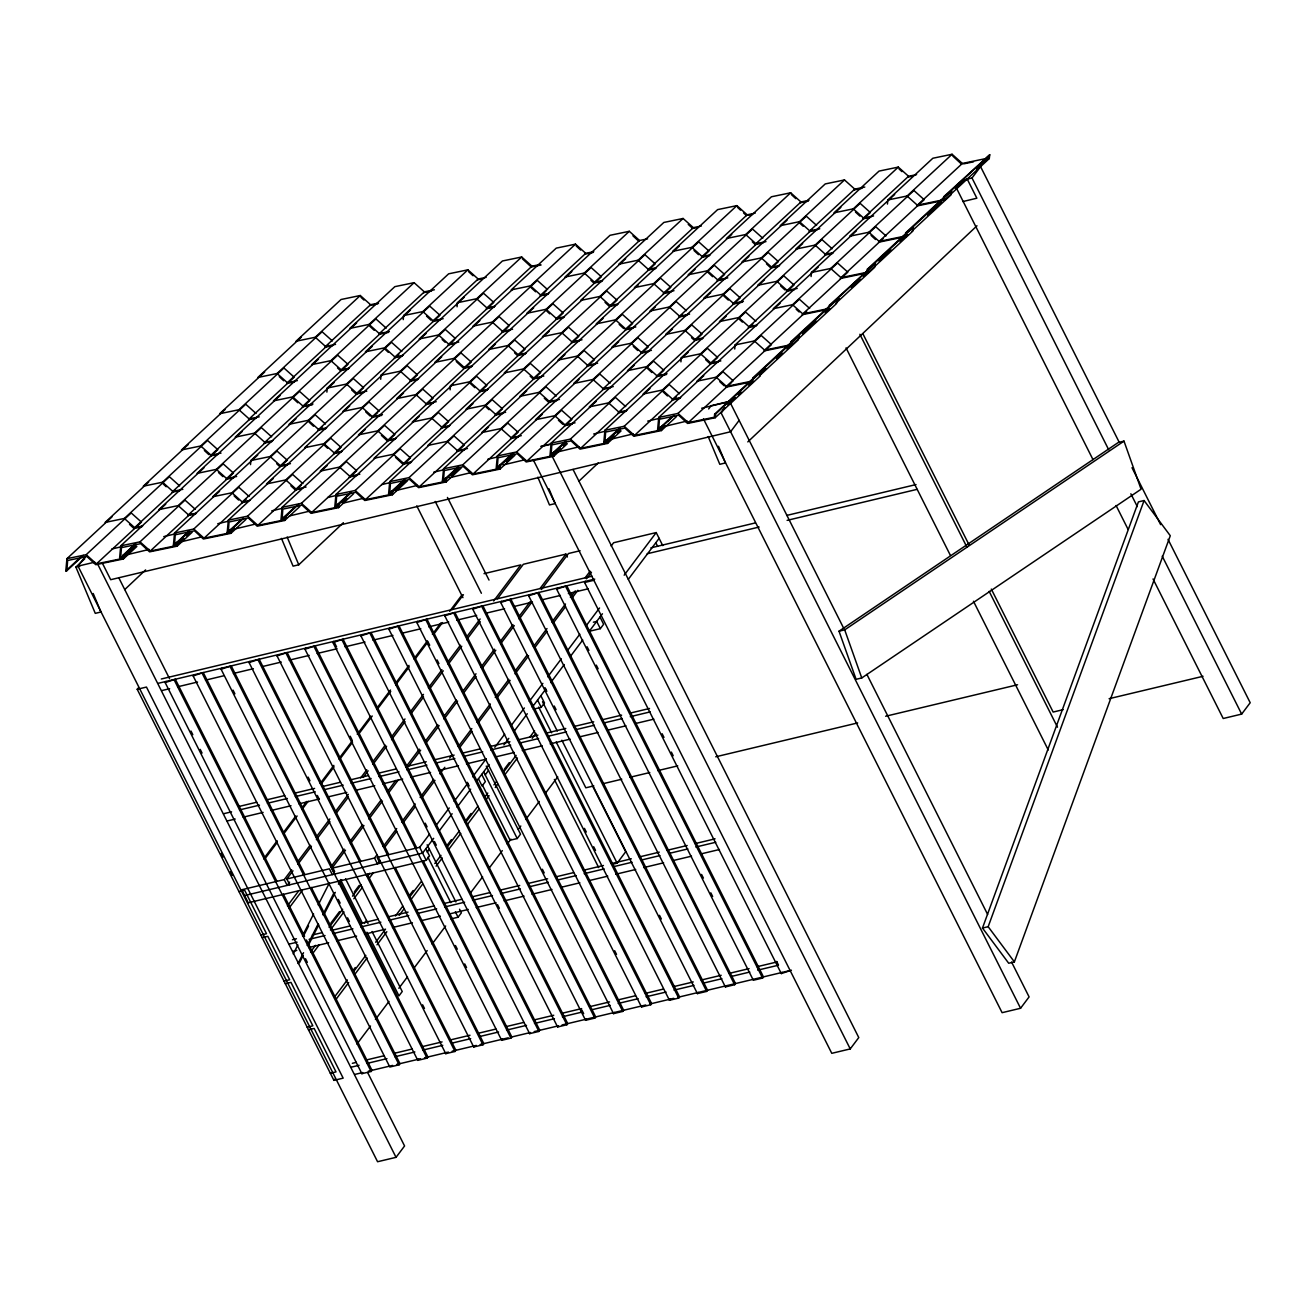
<?xml version="1.0" encoding="UTF-8"?>
<svg xmlns="http://www.w3.org/2000/svg" width="1316" height="1316" viewBox="0 0 1316 1316"><rect width="100%" height="100%" fill="white"/><g stroke="black" fill="none" stroke-linecap="round" stroke-linejoin="round"><path stroke-width="1.5" d="M111.959 516.941L66.935 558.675L65.8 570.914L66.886 570.683L67.626 560.484L86.889 556.487L95.772 564.712L123.359 558.987L136.864 546.469M165.75 504.094L120.727 545.844L119.608 558.066L120.677 557.852L121.434 547.637L140.68 543.656L149.563 551.865L177.167 546.156L192.169 532.24M219.558 491.263L174.534 532.996L173.399 545.235L174.485 545.005L175.225 534.79L194.488 530.809L203.371 539.017L230.958 533.309L245.96 519.392M273.35 478.415L228.342 520.149L227.207 532.388L228.277 532.158L229.033 521.959L248.28 517.961L257.163 526.186L284.766 520.462L299.768 506.561M327.158 465.568L282.134 507.318L280.999 519.54L282.085 519.327L282.825 509.111L302.088 505.13L310.971 513.339L338.557 507.631L353.576 493.714M376.458 456.915L335.942 494.471L334.807 506.709L335.876 506.479L336.633 496.264L355.879 492.283L364.779 500.508L392.365 494.783L407.368 480.866M430.25 444.068L389.733 481.64L388.598 493.862L389.684 493.648L390.424 483.433L409.687 479.435L418.57 487.66L446.157 481.952L461.176 468.035M488.549 427.058L443.541 468.792L442.406 481.031L443.476 480.801L444.232 470.585L463.479 466.604L472.378 474.813L499.965 469.105L514.967 455.188M542.356 414.211L497.333 455.945L496.198 468.183L497.284 467.953L498.024 457.754L517.287 453.757L526.17 461.982L553.756 456.257L567.262 443.739M596.164 401.364L551.141 443.114L550.006 455.336L551.075 455.122L551.832 444.907L571.078 440.926L579.978 449.134L607.564 443.426L621.07 430.908M649.956 388.533L604.932 430.266L603.797 442.505L604.883 442.275L605.64 432.059L624.886 428.078L633.769 436.287L661.372 430.579L676.375 416.662M703.764 375.685L658.74 417.419L657.605 429.658L658.691 429.444L659.431 419.228L678.694 415.231L687.577 423.456L715.164 417.748L760.187 375.998L760.664 372.214L759.645 372.428M250.517 464.597L250.895 460.518L295.919 418.784M326.878 392.119L327.256 388.039L372.28 346.305M380.686 379.271L381.064 375.192L426.071 333.458M403.239 319.64L403.617 315.56L448.641 273.827L467.887 269.829L478.152 279.008L486.18 277.347M457.047 306.793L457.425 302.713L502.432 260.979L521.695 256.998L531.96 266.177L539.971 264.516M450.105 389.832L450.483 385.752L495.49 344.019M680.915 361.867L681.293 357.788L726.317 316.054M734.723 349.02L735.101 344.94L780.125 303.206M811.084 276.541L811.462 272.461L856.486 230.728M887.445 204.062L887.823 199.983L932.847 158.249L952.093 154.268L962.358 163.447L984.417 158.874M66.935 558.675L86.182 554.694L96.446 563.873L122.52 558.477L122.832 555.418L134.841 544.298M120.727 545.844L139.989 541.847L150.254 551.042L176.328 545.63L176.624 542.587L188.632 531.45M174.534 532.996L193.781 529.016L204.046 538.195L230.119 532.799L230.432 529.739L240.927 520.001M228.342 520.149L247.589 516.168L257.854 525.347L283.927 519.952L284.223 516.892L294.735 507.154M350.04 492.924L338.031 504.061L337.735 507.104L311.645 512.516L301.397 503.321L282.134 507.318M403.831 480.077L391.823 491.213L391.526 494.273L365.453 499.669L355.188 490.49L335.942 494.471M457.639 467.246L445.63 478.382L445.334 481.426L419.261 486.821L408.996 477.642L389.733 481.64M511.43 454.398L499.438 465.535L499.126 468.595L473.053 473.99L462.788 464.811L443.541 468.792M497.333 455.945L516.596 451.964L526.861 461.143L552.934 455.747L553.23 452.688L565.238 441.567M551.141 443.114L570.387 439.116L580.652 448.312L606.725 442.9L607.038 439.857L619.03 428.72M604.932 430.266L624.195 426.285L634.46 435.464L660.533 430.069L660.829 427.009L671.341 417.271M759.348 375.932L798.368 339.758L798.845 335.975L714.637 414.162L714.325 417.221L688.252 422.617L677.987 413.438L658.74 417.419M835.709 303.453L874.729 267.28L875.206 263.496L790.998 341.683L790.686 344.743L764.612 350.138L754.348 340.959L735.101 344.94M912.07 230.974L951.09 194.801L951.567 191.017L867.359 269.204L867.047 272.264L840.973 277.66L830.709 268.48L811.462 272.461M944.246 200.295L989.27 158.562L989.747 154.778L943.72 196.726L943.408 199.785L917.334 205.181L907.069 196.002L887.823 199.983M123.359 558.987L123.836 555.22L135.844 544.084M177.167 546.156L177.627 542.373L189.636 531.236M230.958 533.309L231.435 529.525L243.444 518.405M284.766 520.462L285.243 516.695L298.748 504.16M338.557 507.631L339.034 503.847L351.043 492.71M392.365 494.783L392.842 491L404.834 479.879M446.157 481.952L446.634 478.169L458.642 467.032M499.965 469.105L500.442 465.321L513.947 452.803M553.756 456.257L554.233 452.49L566.242 441.353M607.564 443.426L608.041 439.643L620.05 428.506M661.372 430.579L661.833 426.795L673.841 415.675M715.164 417.748L715.641 413.964L760.664 372.214M763.938 350.977L791.525 345.253L792.002 341.486L790.998 341.683M836.005 299.949L837.025 299.735L836.548 303.519L791.525 345.253M913.386 227.257L868.363 269.007L867.886 272.774L912.909 231.04L913.386 227.257L912.366 227.471M982.476 928.06L1138.406 501.89L1144.081 500.541L1170.286 535.727L1014.373 961.881L1008.698 963.246L982.476 928.06L988.168 926.694L1144.081 500.541M293.254 953.968L297.877 944.888M302.499 935.808L313.603 913.995M318.225 904.898L329.313 883.102M303.947 935.067L308.569 925.971M298.025 963.526L303.535 952.702M307.204 945.48L318.225 923.816M322.815 914.785L333.836 893.12M338.426 884.089L340.268 880.486M299.472 962.769L303.141 955.548M308.651 944.707L318.752 924.852M324.262 914.028L335.284 892.363M339.873 883.332L341.716 879.73M367.707 1072.672L404.571 1145.973L396.034 1157.34L377.577 1161.732L78.022 566.143L85.343 556.405M137.209 689.271L146.471 687.067L343.163 1078.149L333.919 1080.37L137.209 689.271L138.081 688.12M306.431 939.969L372 1070.336L371.128 1071.487L361.884 1073.692L165.174 682.609L166.046 681.441M165.174 682.609L175.308 679.237L276.886 881.21M311.3 887.395L399.965 1063.657L399.093 1064.808L389.832 1067.013L193.139 675.93L194.011 674.779M193.139 675.93L203.256 672.558L304.835 874.531M339.265 880.717L427.914 1056.978L427.058 1058.13L417.797 1060.351L221.104 669.252L221.976 668.1M221.104 669.252L231.221 665.896L334.659 871.537M367.23 874.038L455.879 1050.3L455.023 1051.468L445.762 1053.672L249.069 662.573L249.925 661.422M249.069 662.573L259.186 659.217L360.765 861.19M395.195 867.359L483.844 1043.637L482.972 1044.789L473.727 1046.993L277.018 655.911L277.89 654.759M277.018 655.911L287.151 652.539L388.73 854.512M423.16 860.697L511.809 1036.959L510.937 1038.11L501.692 1040.314L304.983 649.232L305.855 648.081M304.983 649.232L315.116 645.876L416.695 847.833M332.948 642.553L343.065 639.198L539.774 1030.28L538.902 1031.431L529.641 1033.652L332.948 642.553L333.82 641.402L336.583 646.913M360.913 635.891L371.03 632.519L567.739 1023.618L566.867 1024.769L557.606 1026.973L360.913 635.891L361.785 634.723M388.878 629.212L398.995 625.84L595.687 1016.939L594.832 1018.091L585.571 1020.295L388.878 629.212L389.733 628.061M416.843 622.534L426.96 619.178L623.652 1010.26L622.781 1011.412L613.536 1013.633L416.843 622.534L417.698 621.382M444.792 615.855L454.925 612.499L651.617 1003.582L650.746 1004.75L641.501 1006.954L444.792 615.855L445.663 614.704M263.611 858.822L277.166 840.792M283.335 832.6L295.656 816.2M301.808 808.008L306.743 801.46M320.281 783.431L333.836 765.402M338.771 758.839L352.31 740.809M357.245 734.246L370.799 716.217M376.952 708.024L390.507 689.995M395.442 683.432L408.98 665.403M413.915 658.855L427.47 640.826M432.388 634.263L441.025 622.797M449.644 611.315L461.965 594.931M265.075 858.624L277.396 842.224M283.565 834.031L297.12 816.002M302.038 809.439L308.207 801.247M321.746 783.217L334.067 766.833M340.235 758.641L352.556 742.24M358.709 734.048L372.264 716.019M377.182 709.456L390.737 691.426M395.672 684.879L409.227 666.85M415.379 658.642L427.7 642.257M433.852 634.065L442.489 622.583M452.342 609.472L463.429 594.717M472.757 609.193L482.873 605.821L679.582 996.919L678.711 998.071L669.449 1000.275L472.757 609.193L473.628 608.041M425.858 848.705L429.51 855.943L426.22 860.319L248.231 902.792L241.683 889.764L284.256 879.598L291.642 869.761M297.811 861.569L310.132 845.185M316.284 836.976L329.839 818.947M334.774 812.4L348.312 794.37M360.633 777.97L366.802 769.778M372.954 761.586L385.275 745.185M391.444 736.993L404.983 718.964M409.918 712.417L423.472 694.387M428.391 687.824L441.946 669.795M448.098 661.603L460.419 645.202M466.588 637.01L480.143 618.981M493.681 600.951L520.791 564.893L484.008 573.661M289.734 884.78L286.806 878.989L292.974 870.797M297.893 864.234L311.448 846.204M316.383 839.657L329.938 821.628M336.09 813.42L348.411 797.035M363.2 777.361L368.118 770.814M373.053 764.251L386.608 746.221M391.526 739.658L405.081 721.629M411.234 713.437L423.555 697.052M429.723 688.86L443.262 670.815M448.197 664.267L461.751 646.238M466.67 639.675L480.225 621.645M497.481 598.698L523.34 564.284L565.929 554.118L567.377 557.013M289.635 882.115L287.168 885.388L284.256 879.598M500.722 602.514L510.838 599.158L707.547 990.241L706.676 991.392L697.414 993.596L500.722 602.514L501.593 601.363M287.447 905.836L298.535 891.097M288.763 908.451L302.318 890.422M528.687 595.835L538.803 592.48L735.496 983.562L734.641 984.713L725.379 986.934L528.687 595.835L529.542 594.684M330.629 867.195L344.183 849.149M350.336 840.957L362.657 824.573M368.809 816.381L381.13 799.98M387.299 791.788L395.919 780.306M405.772 767.195L419.327 749.166M425.479 740.974L437.8 724.59M443.969 716.381L456.29 699.997M462.442 691.805L475.997 673.776M480.916 667.212L494.471 649.183M500.639 640.991L512.96 624.606M519.113 616.398L530.2 601.659M540.053 588.532L565.929 554.118M334.856 874.005L331.945 868.215L345.499 850.185M350.434 843.622L363.973 825.593M368.908 819.045L382.462 801.016M388.615 792.824L398.468 779.697M408.322 766.586L420.643 750.202M425.578 743.639L439.133 725.61M444.051 719.062L457.606 701.033M463.775 692.825L476.079 676.44M482.248 668.248L495.803 650.219M500.722 643.656L514.276 625.626M519.211 619.079L531.516 602.679M541.386 589.568L568.479 553.51L580.093 550.73M556.652 589.173L566.768 585.801L763.461 976.9L762.589 978.051L753.344 980.255L556.652 589.173L557.507 588.005M708.65 408.963L711.101 405.723L729.541 401.314L843.836 628.555M331.945 868.215L374.534 858.048L377.001 854.775M383.153 846.583L396.708 828.554M401.627 821.99L415.182 803.961M420.117 797.414L433.671 779.368M449.677 758.065L452.145 754.792M458.297 746.6L471.852 728.57M476.787 722.007L490.325 703.978M495.26 697.414L508.815 679.385M514.967 671.193L527.288 654.809M533.457 646.6L546.995 628.571M551.93 622.024L565.485 603.995M570.404 597.431L575.339 590.884M585.192 577.757L590.127 571.21M384.469 847.603L396.79 831.219M402.959 823.026L415.28 806.626M421.433 798.434L434.987 780.404M439.922 773.841L444.841 767.294M459.629 747.62L471.95 731.235M478.103 723.043L490.424 706.643M496.576 698.451L510.131 680.421M515.066 673.858L528.621 655.829M534.773 647.636L547.094 631.252M553.246 623.044L565.567 606.66M571.736 598.467L577.889 590.275M586.508 578.793L591.443 572.246M611.15 546.008L613.618 542.735L656.207 532.569L662.754 545.614M791.426 970.221L781.309 973.577L584.6 582.495L585.472 581.343M330.892 923.075L339.512 911.61M354.3 891.935L359.235 885.388M310.625 951.896L315.544 945.349M329.099 927.319L342.654 909.29M352.507 896.18L361.127 884.697M367.296 876.505L369.747 873.232M379.913 860.565L377.445 863.839L374.534 858.048M313.159 952.866L319.327 944.674M330.415 929.918L343.969 911.889M353.823 898.779L362.443 887.313M368.595 879.104L373.53 872.557M724.672 407.812L721.004 412.681L1020.558 1008.27L1002.101 1012.678L703.484 418.916M721.119 412.911L724.787 408.042M739.131 420.38L730.594 431.747L110.692 579.698L102.089 562.59M379.995 863.23L377.083 857.44L419.672 847.274L429.526 834.163M435.678 825.971L449.233 807.942M454.168 801.378L467.706 783.349M472.641 776.802L486.196 758.773M494.816 747.291L504.67 734.18M510.838 725.988L524.377 707.959M529.312 701.395L542.866 683.366M547.785 676.819L561.34 658.79M567.492 650.581L579.813 634.197M585.982 626.005L599.537 607.976M624.162 575.191L656.207 532.569M364.351 923.437L366.539 920.526M433.671 838.325L422.584 853.081L244.595 895.554M438.59 831.761L452.145 813.732M457.08 807.185L470.635 789.156M476.787 780.947L489.108 764.563M503.896 744.889L508.815 738.342M513.75 731.778L527.288 713.749M532.223 707.185L545.778 689.156M550.697 682.609L564.251 664.58M570.42 656.388L582.741 639.987M588.894 631.795L602.448 613.766M628.308 579.336L659.119 538.359M427.174 852.11L429.361 849.198M485.209 774.894L488.499 770.518M533.325 709.209L541.205 707.334L544.495 702.958L540.843 695.72M588.515 631.483L600.343 628.653L603.616 624.278L599.981 617.04M352.836 970.78L355.287 967.507M409.506 895.39L413.191 890.471M447.687 844.576L451.388 839.657M464.943 821.628L471.095 813.436M504.357 769.169L509.292 762.622M335.021 996.327L347.342 979.927M353.494 971.734L365.815 955.35M375.669 942.24L385.522 929.129M395.392 916.002L402.778 906.181M410.164 896.344L421.252 881.588M434.806 863.559L440.975 855.367M447.127 847.159L459.449 830.774M465.601 822.582L477.922 806.182M485.324 796.361L487.775 793.071M493.944 784.879L496.412 781.605M503.798 771.768L516.119 755.384M529.674 737.338L534.592 730.791M336.337 998.926L348.658 982.542M354.81 974.35L367.131 957.949M376.985 944.839L386.838 931.728M399.159 915.344L404.094 908.78M411.48 898.943L422.568 884.188M436.122 866.158L442.275 857.966M448.443 849.774L460.765 833.39M466.917 825.181L479.238 808.797M486.624 798.96L489.091 795.687M495.26 787.494L497.711 784.204M505.114 774.367L517.435 757.983M532.207 738.309L535.908 733.39M964.644 179.749L972.014 177.989L980.568 166.622L1119.077 442.012M356.949 1044.032L370.503 1026.003M375.438 1019.439L388.993 1001.41M398.847 988.3L407.466 976.817M413.619 968.625L427.174 950.596M432.109 944.049L445.647 926.003M470.289 893.235L482.61 876.834M488.779 868.642L502.317 850.613M507.252 844.05L510.953 839.131M518.34 829.31L520.807 826.02M525.726 819.473L539.28 801.444M545.449 793.235L557.77 776.851M333.919 1080.37L334.774 1079.219M450.993 918.913L458.083 917.219L461.373 912.843L459.547 909.208M482.429 785.175L510.131 840.233L517.221 838.539L520.511 834.163L486.278 766.109M361.884 1073.692L362.739 1072.54L354.711 1074.448M417.797 1060.351L418.669 1059.183M445.762 1053.672L446.634 1052.52M473.727 1046.993L474.599 1045.842M613.437 864.036L617.122 863.164L625.676 851.797L592.43 785.701M501.692 1040.314L502.548 1039.163M529.641 1033.652L530.513 1032.501M557.606 1026.973L558.477 1025.822M585.571 1020.295L586.442 1019.143M613.536 1013.633L614.408 1012.465M641.501 1006.954L642.356 1005.802M669.449 1000.275L670.321 999.124M697.414 993.596L698.286 992.445M725.379 986.934L726.251 985.783M781.309 973.577L782.165 972.425M533.144 459.58L831.778 1053.326L850.235 1048.918L858.772 1037.567L573.052 469.467M1020.558 1008.27L1029.096 996.903L1011.593 962.095M1153.03 578.958L1223.206 718.503L1241.662 714.095L1250.2 702.728L1168.016 539.33M93.206 593.5L100.954 612.006L95.278 613.355L75.9 567.097L84.833 558.691M124.757 589.552L145.599 569.91M281.459 538.392L293.073 566.143L298.765 564.794L343.41 522.699M578.958 481.146L598.319 462.903M747.801 441.896L976.982 225.793M301.348 337.126L257.837 377.478L277.084 373.497L322.107 331.747L332.372 340.943M264.68 371.984L219.657 413.718L238.903 409.737L283.927 367.986L294.192 377.182L249.168 418.916L238.903 409.737M224.987 409.605L181.476 449.957L200.723 445.976L245.747 404.226L256.011 413.421M188.32 444.463L143.296 486.196L162.542 482.215L207.566 440.465L217.831 449.661L172.807 491.394L162.542 482.215M148.626 482.084L105.115 522.436L124.362 518.455L169.386 476.705L179.65 485.9M360.288 295.508L341.041 299.505L296.018 341.239L315.264 337.258L360.288 295.508L370.553 304.703L378.58 303.042M65.8 570.914L80.802 556.997M66.886 570.683L83.385 555.385M86.182 554.694L131.205 512.944L141.47 522.139L96.446 563.873M315.264 337.258L325.529 346.437L370.553 304.703M277.084 373.497L287.349 382.676L327.865 345.105M200.723 445.976L210.988 455.155L251.504 417.583M124.362 518.455L134.627 527.634L175.143 490.062M356.652 322.897L311.629 364.647L330.892 360.65L375.915 318.916L386.18 328.095M318.472 359.136L273.448 400.887L292.711 396.889L337.735 355.156L348 364.335L302.976 406.068L292.711 396.889M280.292 395.376L235.268 437.126L254.531 433.129L299.555 391.395L309.819 400.574L264.796 442.308L254.531 433.129M242.111 431.615L197.087 473.365L216.35 469.368L261.374 427.634L271.639 436.813M203.931 467.854L158.907 509.605L178.17 505.607L223.194 463.874L233.458 473.053L188.435 514.786L178.17 505.607M414.096 282.677L394.833 286.658L349.809 328.408L369.072 324.41L414.096 282.677L424.361 291.856L434.379 289.783M120.677 557.852L134.183 545.317M139.989 541.847L185.013 500.113L195.278 509.292M122.52 558.477L136.025 545.959M369.072 324.41L379.337 333.59L424.361 291.856M330.892 360.65L341.157 369.829L381.673 332.274M216.35 469.368L226.615 478.547L267.132 440.992M150.254 551.042L190.771 513.47M410.46 310.066L365.437 351.8L384.683 347.819L429.707 306.069L439.972 315.248L394.948 356.998L384.683 347.819M334.099 382.545L289.076 424.278L308.322 420.298L353.346 378.547L363.611 387.726L318.587 429.477L308.322 420.298M257.739 455.023L212.715 496.757L231.961 492.776L276.985 451.026L287.25 460.205L242.226 501.955L231.961 492.776M403.617 315.56L422.864 311.579L467.887 269.829M327.256 388.039L346.503 384.058L391.526 342.308L401.791 351.487M173.399 545.235L176.41 542.439M174.485 545.005L189.488 531.088M250.895 460.518L270.142 456.537L315.166 414.787L325.43 423.966M193.781 529.016L238.805 487.265L249.069 496.445M176.328 545.63L183.829 538.672M186.839 535.892L189.833 533.112M422.864 311.579L433.129 320.759L478.152 279.008M346.503 384.058L356.768 393.237L398.797 354.284M270.142 456.537L280.407 465.716L322.436 426.762M204.046 538.195L246.076 499.241M464.252 297.219L419.245 338.952L438.491 334.971L483.515 293.238L493.78 302.417L448.756 344.15L438.491 334.971M383.4 373.876L342.884 411.431L362.13 407.45L407.154 365.716L417.419 374.896L372.395 416.629L362.13 407.45M349.711 405.937L304.703 447.67L323.95 443.689L368.974 401.956L379.238 411.135M307.039 446.354L266.523 483.91L285.769 479.929L330.793 438.195L341.058 447.374L296.034 489.108L285.769 479.929M457.425 302.713L476.672 298.732L521.695 256.998M381.064 375.192L400.311 371.211L445.334 329.477L455.599 338.656M227.207 532.388L230.201 529.608M228.277 532.158L234.281 526.597M237.291 523.817L241.782 519.639M247.589 516.168L292.613 474.434L302.877 483.614M230.119 532.799L234.626 528.621M476.672 298.732L486.936 307.911L531.96 266.177M400.311 371.211L410.576 380.39L454.086 340.038M323.95 443.689L334.215 452.869L377.725 412.517M257.854 525.347L301.364 484.995M513.553 288.549L473.036 326.121L492.299 322.124L537.306 280.39L547.571 289.569M479.879 320.611L434.856 362.361L454.119 358.363L499.126 316.63L509.391 325.809M441.699 356.85L396.675 398.6L415.938 394.603L460.945 352.869L471.21 362.048L426.187 403.798L415.938 394.603M403.519 393.089L358.495 434.839L377.758 430.842L422.765 389.108L433.03 398.287L388.006 440.038L377.758 430.842M365.338 429.329L320.314 471.079L339.577 467.081L384.585 425.348L394.849 434.527L349.826 476.277L339.577 467.081M575.487 244.151L556.24 248.132L511.217 289.882L530.48 285.885L575.487 244.151L585.752 253.33L593.779 251.669M282.085 519.327L295.59 506.808M301.397 503.321L346.404 461.587L356.669 470.766L311.645 512.516M283.927 519.952L286.921 517.172M530.48 285.885L540.728 295.08L585.752 253.33M492.299 322.124L502.548 331.319L546.074 290.968M454.119 358.363L464.367 367.559L507.894 327.207M571.851 271.54L526.844 313.274L546.091 309.293L591.114 267.543L601.379 276.738L556.355 318.472L546.091 309.293M533.671 307.779L488.664 349.513L507.91 345.532L552.934 303.782L563.199 312.978L518.175 354.711L507.91 345.532M452.819 384.42L412.303 421.992L431.549 418.011L476.573 376.261L486.838 385.456L441.814 427.19L431.549 418.011M419.13 416.498L374.122 458.231L393.369 454.25L438.392 412.5L448.657 421.696L403.634 463.429L393.369 454.25M629.295 231.303L610.032 235.301L565.025 277.034L584.271 273.054L629.295 231.303L639.56 240.499L647.587 238.838M469.73 381.772L514.753 340.022L525.018 349.217L479.995 390.951L469.73 381.772L450.483 385.752M335.876 506.479L349.382 493.961M355.188 490.49L400.212 448.74L410.477 457.935L365.453 499.669M342.226 502.942L346.733 498.764M584.271 273.054L594.536 282.233L639.56 240.499M625.659 258.693L580.636 300.426L599.899 296.445L644.906 254.712L655.171 263.891L610.163 305.625L599.899 296.445M582.972 299.11L542.455 336.682L561.718 332.685L606.725 290.951L616.99 300.13L571.983 341.864L561.718 332.685M549.298 331.171L504.275 372.921L523.538 368.924L568.545 327.19L578.81 336.37L533.803 378.103L523.538 368.924M506.611 371.589L466.094 409.161L485.357 405.163L530.364 363.43L540.629 372.609L495.622 414.343L485.357 405.163M472.938 403.65L427.914 445.4L447.177 441.403L492.184 399.669L502.449 408.848L457.442 450.582L447.177 441.403M683.086 218.472L663.84 222.453L618.816 264.187L638.079 260.206L683.086 218.472L693.351 227.652L701.379 225.99M388.598 493.862L391.609 491.082M389.684 493.648L401.693 482.511M408.996 477.642L454.004 435.909L464.268 445.088L419.261 486.821M396.034 490.095L405.032 481.755M638.079 260.206L648.344 269.385L693.351 227.652M679.451 245.845L634.444 287.595L653.69 283.614L698.714 241.864L708.979 251.043L663.955 292.794L653.69 283.614M638.276 284.881L596.263 323.835L615.51 319.854L660.533 278.104L670.798 287.283L625.774 329.033L615.51 319.854M603.09 318.34L558.083 360.074L577.329 356.093L622.353 314.343L632.618 323.522L587.594 365.272L577.329 356.093M564.909 354.58L519.902 396.313L539.149 392.332L584.172 350.582L594.437 359.762L549.414 401.512L539.149 392.332M526.729 390.819L481.722 432.553L500.968 428.572L545.992 386.822L556.257 396.001M736.894 205.625L717.631 209.606L672.624 251.356L691.871 247.359L736.894 205.625L747.159 214.804L755.187 213.143M442.406 481.031L445.4 478.234M443.476 480.801L455.484 469.664M462.788 464.811L507.811 423.061L518.076 432.24L473.053 473.99M451.339 475.866L458.84 468.907M691.871 247.359L702.135 256.554L747.159 214.804M500.968 428.572L511.233 437.751L551.749 400.179M731.762 234.396L688.235 274.748L707.498 270.767L752.505 229.017L762.77 238.212M695.078 269.254L650.055 310.987L669.318 307.006L714.325 265.256L724.59 274.452L679.582 316.185L669.318 307.006M655.401 306.875L611.874 347.227L631.137 343.246L676.144 301.512L686.409 310.691M618.717 341.732L573.694 383.466L592.957 379.485L637.964 337.751L648.229 346.93L603.221 388.664L592.957 379.485M579.04 379.353L535.513 419.705L554.776 415.724L599.783 373.991L610.048 383.17M790.686 192.778L771.439 196.775L726.416 238.509L745.678 234.528L790.686 192.778L800.95 201.973L808.978 200.312M497.284 467.953L509.292 456.833M516.596 451.964L561.603 410.23L571.868 419.409L526.861 461.143M506.627 461.636L512.631 456.06M745.678 234.528L755.943 243.707L800.95 201.973M707.498 270.767L717.763 279.946L758.279 242.374M631.137 343.246L641.402 352.425L681.918 314.853M554.776 415.724L565.041 424.904L605.557 387.348M787.067 220.167L742.043 261.917L761.29 257.92L806.313 216.186L816.578 225.365M748.886 256.406L703.863 298.156L723.109 294.159L768.133 252.425L778.398 261.604L733.374 303.354L723.109 294.159M710.706 292.646L665.682 334.396L684.929 330.398L729.952 288.665L740.217 297.844L695.193 339.594L684.929 330.398M672.525 328.885L627.502 370.635L646.748 366.638L691.772 324.904L702.037 334.083L657.013 375.833L646.748 366.638M634.345 365.124L589.321 406.874L608.568 402.877L653.591 361.143L663.856 370.322L618.833 412.072L608.568 402.877M844.494 179.947L825.247 183.927L780.224 225.678L799.47 221.68L844.494 179.947L854.758 189.126L864.793 187.053M551.075 455.122L564.58 442.604M570.387 439.116L615.411 397.383L625.676 406.562M552.934 455.747L560.435 448.789M563.429 446.009L566.439 443.229M799.47 221.68L809.735 230.876L854.758 189.126M761.29 257.92L771.554 267.115L812.071 229.543M580.652 448.312L621.168 410.74M840.858 207.336L795.835 249.069L815.097 245.089L860.121 203.338L870.37 212.534L825.362 254.268L815.097 245.089M802.678 243.575L757.654 285.309L776.917 281.328L821.941 239.578L832.189 248.773M764.497 279.815L719.474 321.548L738.737 317.567L783.76 275.817L794.009 285.013L749.001 326.746L738.737 317.567M688.136 352.293L643.113 394.027L662.376 390.046L707.399 348.296L717.648 357.491L672.64 399.225L662.376 390.046M898.302 167.099L879.039 171.096L834.015 212.83L853.278 208.849L898.302 167.099L908.55 176.278L916.578 174.617M603.797 442.505L606.808 439.725M604.883 442.275L619.885 428.358M681.293 357.788L700.556 353.807L745.58 312.056L755.828 321.252M624.195 426.285L669.219 384.535L679.467 393.731M606.725 442.9L614.227 435.941M617.237 433.161L620.231 430.381M853.278 208.849L863.543 218.028L908.55 176.278M776.917 281.328L787.182 290.507L827.698 252.935M700.556 353.807L710.821 362.986L752.834 324.032M634.46 435.464L676.473 396.511M894.666 194.488L849.643 236.222L868.889 232.241L913.913 190.507L924.177 199.687L879.154 241.42L868.889 232.241M818.305 266.967L773.282 308.701L792.528 304.72L837.552 262.986L847.817 272.165L802.793 313.899L792.528 304.72M737.437 343.624L696.921 381.179L716.167 377.199L761.191 335.465L771.456 344.644L726.432 386.378L716.167 377.199M907.069 196.002L952.093 154.268M830.709 268.48L875.732 226.747L885.997 235.926M657.605 429.658L660.599 426.877M658.691 429.444L663.182 425.265M667.689 421.087L672.196 416.909M754.348 340.959L799.371 299.226L809.636 308.405M677.987 413.438L723.01 371.704L733.275 380.883M660.533 430.069L665.024 425.89M917.334 205.181L962.358 163.447M840.973 277.66L883.003 238.706M764.612 350.138L806.642 311.185M688.252 422.617L731.778 382.282M989.747 154.778L905.54 232.965L906.543 232.768M955.416 188.649L964.431 180.308M976.423 169.172L988.431 158.052M927.747 215.15L941.253 202.631M837.025 299.735L752.818 377.922L753.821 377.725M879.055 261.127L891.064 250.007M900.062 241.651L907.563 234.692M836.367 301.545L839.378 298.765M851.386 287.628L860.384 279.288M863.395 276.508L866.389 273.728M802.694 333.606L816.2 321.088M825.214 312.747L829.705 308.569M760.006 374.024L766.011 368.464M776.522 358.725L782.526 353.165M787.034 348.987L791.525 344.808M727.83 404.703L735.348 397.745M738.342 394.964L741.336 392.184M748.853 385.226L753.344 381.048M839.016 631.203L1118.32 442.472L1123.996 441.123L1141.071 489.223L861.766 677.954L856.091 679.303L839.016 631.203L844.691 629.854L1123.996 441.123M963.378 180.341L967.375 179.387L976.85 198.206L962.851 201.562M540.777 446.371L551.848 443.739M111.761 549.035L121.763 546.65M163.76 536.615L175.752 533.753M217.749 523.735L227.75 521.35M271.738 510.855L281.739 508.47M327.733 497.481L337.735 495.096M381.722 484.601L389.717 482.692M433.704 472.197L443.706 469.796M487.71 459.3L497.695 456.915M541.699 446.42L551.7 444.035M593.68 434L605.689 431.138M647.686 421.12L659.678 418.258M701.675 408.24L729.673 401.544M78.022 566.143L94.637 562.179M125.217 555.155L149.218 549.414M179.206 542.258L201.2 537.01M233.195 529.377L255.189 524.13M289.191 516.004L309.194 511.233M343.18 503.123L363.183 498.353M395.178 490.72L417.172 485.456M449.167 477.823L471.161 472.576M503.156 464.943L525.15 459.695M555.155 452.523L579.139 446.798M609.144 439.643L633.144 433.918M663.132 426.762L687.133 421.021M75.9 567.097L79.684 566.193M650.877 547.851L755.17 522.962M786.655 515.444L916.018 484.568M647.192 553.756L759.135 527.042M787.116 520.363L917.038 489.355M161.309 678.99L591.92 576.211M158.019 683.366L594.733 579.122M584.6 582.495L593.861 580.29M161.654 690.604L169.632 688.696M177.611 686.804L197.548 682.033M205.526 680.142L223.457 675.848M233.425 673.479L253.363 668.709M263.332 666.34L281.279 662.063M289.257 660.155L309.194 655.401M317.156 653.493L337.093 648.739M345.072 646.83L365.009 642.076M372.987 640.168L392.925 635.414M402.893 633.029L420.824 628.752M428.802 626.844L448.74 622.09M456.718 620.181L476.655 615.427M486.624 613.042L504.571 608.765M514.54 606.38L532.47 602.103M542.439 599.718L560.386 595.441M568.364 593.532L588.301 588.778M593.368 622.205L596.691 621.415L600.343 628.653M238.838 806.494L256.768 802.217M266.737 799.832L284.684 795.555M294.652 793.17L314.59 788.416M322.568 786.507L340.515 782.23M350.467 779.862L368.414 775.568M378.383 773.199L396.33 768.906M406.299 766.537L426.236 761.767M434.214 759.875L454.135 755.104M462.113 753.213L480.06 748.919M490.029 746.55L509.966 741.78M517.945 739.888L537.882 735.118M545.844 733.226L565.781 728.455M573.76 726.564L593.697 721.81M601.675 719.901L621.613 715.147M629.574 713.239L649.512 708.485M223.588 813.732L231.567 811.824M239.528 809.916L259.466 805.162M267.444 803.254L287.381 798.499M295.36 796.591L315.297 791.837M325.266 789.452L343.196 785.175M351.175 783.267L371.112 778.513M379.09 776.605L399.028 771.85M407.006 769.942L426.927 765.188M436.896 762.819L454.843 758.526M464.811 756.157L482.758 751.864M490.736 749.972L510.674 745.201M520.626 742.833L538.573 738.539M548.542 736.17L566.489 731.877M576.457 729.508L594.404 725.215M604.373 722.846L622.303 718.552M630.282 716.661L650.219 711.89M227.224 820.97L235.202 819.062M243.18 817.17L263.118 812.4M271.08 810.508L291.017 805.737M298.995 803.846L318.933 799.075M328.901 796.706L346.848 792.413M356.817 790.044L374.747 785.751M382.726 783.859L402.663 779.088M410.641 777.197L430.579 772.426M438.557 770.534L458.494 765.764M466.456 763.872L486.394 759.118M496.362 756.733L514.309 752.456M522.288 750.548L542.225 745.794M550.187 743.885L570.124 739.131M580.093 736.746L598.04 732.469M608.008 730.084L625.955 725.807M635.924 723.422L653.855 719.145M593.812 785.899L585.817 787.807L561.866 740.217M603.797 783.514L621.794 779.22M629.788 777.312L649.775 772.541M657.77 770.633L677.756 765.863M715.74 756.799L857.654 722.928M885.635 716.249L1017.564 684.764M286.806 878.989L329.395 868.823L332.306 874.614M238.986 891.606L244.661 890.258L266.506 933.702L260.831 935.067M1063.147 709.669L1053.145 712.055L991.31 589.091M1109.108 698.697L1203.021 676.292M262.147 937.666L267.822 936.318L289.685 979.762L283.993 981.127M292.432 939.723L296.429 938.769M312.369 934.969L322.338 932.583M332.306 930.198L350.253 925.921M360.222 923.536L378.169 919.259M388.138 916.874L408.059 912.12M416.037 910.211L433.984 905.934M443.953 903.549L461.9 899.272M471.868 896.887L489.799 892.61M499.767 890.225L519.705 885.471M527.683 883.562L547.62 878.808M555.599 876.917L573.529 872.623M583.498 870.254L603.435 865.484M611.414 863.592L631.351 858.822M639.329 856.93L659.267 852.159M667.228 850.268L687.166 845.497M695.144 843.605L715.082 838.835M289.158 944.082L297.12 942.19M309.096 939.328L325.036 935.528M333.014 933.62L352.951 928.866M360.929 926.957L380.85 922.203M388.829 920.295L408.766 915.541M418.735 913.156L436.682 908.879M444.66 906.971L464.597 902.217M472.559 900.308L492.497 895.554M500.475 893.646L520.412 888.892M530.381 886.507L548.328 882.23M558.297 879.845L576.227 875.568M584.205 873.66L604.143 868.905M614.111 866.537L632.058 862.243M642.027 859.874L659.958 855.581M669.926 853.212L687.873 848.919M695.851 847.027L715.789 842.256M292.794 951.336L296.774 950.382M308.75 947.52L328.687 942.766M336.649 940.858L356.587 936.104M364.565 934.195L384.502 929.441M392.481 927.533L412.418 922.779M422.387 920.41L440.317 916.117M450.286 913.748L468.233 909.455M476.211 907.563L496.148 902.792M504.11 900.901L524.048 896.13M532.026 894.238L551.963 889.468M561.932 887.099L579.879 882.806M589.848 880.437L607.778 876.143M615.756 874.252L635.694 869.481M643.672 867.589L663.609 862.819M673.578 860.45L691.525 856.173M701.477 853.788L719.424 849.511M285.309 983.726L290.984 982.378L312.846 1025.822L307.171 1027.187M308.47 1029.786L314.162 1028.438L336.008 1071.898L330.332 1073.247M352.359 1063.312L356.356 1062.357M366.325 1059.989L384.272 1055.695M394.241 1053.326L412.171 1049.033M422.14 1046.664L442.077 1041.91M450.056 1040.002L469.993 1035.248M477.971 1033.34L495.902 1029.063M505.87 1026.677L523.817 1022.4M533.786 1020.015L553.723 1015.261M561.702 1013.353L581.639 1008.599M589.601 1006.691L609.538 1001.937M617.517 1000.028L635.464 995.751M645.432 993.366L663.363 989.089M673.331 986.704L693.269 981.95M701.247 980.042L721.184 975.288M729.163 973.379L749.1 968.625M757.078 966.717L776.999 961.963M351.076 1067.21L359.054 1065.302M367.016 1063.41L386.953 1058.64M394.932 1056.748L414.869 1051.977M422.847 1050.086L442.785 1045.315M452.753 1042.946L470.684 1038.653M480.653 1036.284L498.6 1032.007M506.578 1030.099L526.515 1025.345M534.493 1023.437L554.431 1018.683M562.393 1016.775L582.33 1012.02M592.299 1009.635L610.246 1005.358M618.224 1003.45L638.161 998.696M646.123 996.788L666.06 992.034M674.039 990.125L693.976 985.371M703.945 982.986L721.892 978.709M731.861 976.324L749.791 972.047M757.769 970.139L777.707 965.385M368.299 1071.208L392.596 1065.417M396.577 1064.463L420.511 1058.755M424.492 1057.801L448.411 1052.093M452.178 1051.188L476.326 1045.43M480.143 1044.509L508.223 1037.814M512.22 1036.86L530.151 1032.583M534.148 1031.629L558.066 1025.921M562.047 1024.967L645.778 1004.98M649.775 1004.026L673.693 998.318M677.691 997.363L789.32 970.715M963.641 163.875L973.495 161.819M983.348 159.779L989.27 158.562M907.875 177.117L911.823 176.295M854.084 189.965L861.964 188.32M800.276 202.796L808.156 201.167M748.442 215.232L752.39 214.409M696.608 227.668L692.677 228.474L688.235 224.378M585.077 254.169L592.957 252.524M541.123 264.96L531.269 267L522.386 258.791M477.478 279.847L481.409 279.025M423.67 292.678L431.549 291.05M369.878 305.526L377.758 303.897M950.547 191.231L951.567 191.017M943.72 196.726L944.723 196.528M916.66 206.02L942.272 200.706M863.543 218.028L873.561 215.956M862.852 218.851L870.748 217.222M809.735 230.876L819.769 228.787M809.06 231.698L816.94 230.07M755.943 243.707L765.961 241.634M763.132 242.901L755.252 244.546L752.291 241.799M702.135 256.554L710.163 254.893M701.461 257.377L709.34 255.748M648.344 269.385L656.355 267.724M647.653 270.224L655.533 268.596M594.536 282.233L602.563 280.571M601.741 281.427L593.861 283.055L590.884 280.324M540.728 295.08L548.756 293.419M540.053 295.903L547.933 294.274M486.936 307.911L494.964 306.25M486.262 308.75L494.142 307.105M433.129 320.759L443.163 318.686M432.454 321.581L440.334 319.952M379.337 333.59L389.371 331.517M378.646 334.429L388.5 332.389M325.529 346.437L335.564 344.364M324.855 347.276L332.734 345.631M879.154 241.42L903.22 236.436M878.479 242.259L906.066 236.535M825.362 254.268L833.373 252.606M824.671 255.09L832.567 253.462M771.554 267.115L779.582 265.454M778.759 266.309L770.88 267.938L766.438 263.825M717.763 279.946L727.781 277.873M717.072 280.785L724.952 279.14M663.955 292.794L673.989 290.721M663.28 293.616L671.16 291.988M610.163 305.625L618.175 303.963M617.352 304.835L609.472 306.464L605.031 302.351M556.355 318.472L564.383 316.811M555.681 319.294L563.561 317.666M502.548 331.319L512.582 329.23M501.873 332.142L509.753 330.513M448.756 344.15L458.79 342.078M448.082 344.989L453.987 343.756M394.948 356.998L402.976 355.336M394.274 357.82L402.153 356.192M341.157 369.829L349.184 368.167M348.362 369.039L340.466 370.668L337.505 367.921M287.349 382.676L297.383 380.604M286.674 383.515L294.554 381.87M875.206 263.496L829.179 305.444L830.182 305.246M867.359 269.204L868.363 269.007M840.299 278.499L865.912 273.185M787.182 290.507L797.2 288.434M786.491 291.329L794.387 289.701M733.374 303.354L743.408 301.265M732.699 304.177L742.553 302.137M679.582 316.185L689.6 314.113M678.891 317.024L686.771 315.379M625.774 329.033L635.809 326.96M625.1 329.855L632.98 328.227M571.983 341.864L582.001 339.791M571.292 342.703L579.172 341.074M518.175 354.711L526.203 353.05M525.38 353.905L517.501 355.534L514.523 352.803M464.367 367.559L472.395 365.897M471.572 366.753L463.693 368.381L456.29 361.538M410.576 380.39L418.603 378.728M409.901 381.229L417.781 379.584M356.768 393.237L366.802 391.165M363.973 392.431L356.093 394.06L351.652 389.964M302.976 406.068L313.011 403.996M302.285 406.907L312.139 404.867M249.168 418.916L259.203 416.843M248.494 419.755L256.373 418.11M802.793 313.899L826.859 308.915M802.118 314.738L829.705 309.013M749.001 326.746L757.013 325.085M748.31 327.569L756.207 325.94M695.193 339.594L703.221 337.932M702.399 338.788L694.519 340.416L691.558 337.686M641.402 352.425L651.42 350.352M640.711 353.264L648.591 351.619M587.594 365.272L597.629 363.2M586.92 366.095L594.799 364.466M533.803 378.103L543.821 376.031M540.991 377.314L533.112 378.942L530.151 376.195M479.995 390.951L488.022 389.289M479.32 391.773L487.2 390.145M426.187 403.798L436.221 401.709M425.512 404.621L433.392 402.992M372.395 416.629L382.43 414.556M371.721 417.468L381.574 415.428M318.587 429.477L326.615 427.815M317.913 430.299L325.792 428.671M264.796 442.308L272.823 440.646M264.105 443.147L272.001 441.518M210.988 455.155L221.022 453.082M210.313 455.994L218.193 454.349M797.825 336.189L798.845 335.975M710.821 362.986L720.839 360.913M718.026 362.18L710.13 363.808L705.689 359.712M657.013 375.833L667.048 373.744M656.339 376.656L666.192 374.616M603.221 388.664L613.24 386.591M602.531 389.503L610.41 387.858M549.414 401.512L559.448 399.439M556.619 400.706L548.739 402.334L544.298 398.238M495.622 414.343L505.64 412.27M494.931 415.182L502.811 413.553M441.814 427.19L449.842 425.529M441.14 428.013L449.019 426.384M388.006 440.038L396.034 438.376M395.211 439.231L387.332 440.86L381.41 435.382M334.215 452.869L342.242 451.207M333.54 453.707L341.42 452.062M280.407 465.716L290.441 463.643M287.612 464.91L279.732 466.538L276.771 463.808M226.615 478.547L236.65 476.474M225.924 479.386L233.82 477.757M172.807 491.394L182.842 489.322M172.133 492.233L180.012 490.588M726.432 386.378L750.498 381.393M725.758 387.217L753.344 381.508M672.64 399.225L680.652 397.564M671.95 400.048L679.846 398.419M618.833 412.072L626.86 410.411M618.158 412.895L626.038 411.266M565.041 424.904L575.059 422.831M564.35 425.742L572.23 424.097M511.233 437.751L521.268 435.678M510.559 438.573L518.438 436.945M457.442 450.582L467.46 448.509M456.751 451.421L464.63 449.792M403.634 463.429L411.661 461.768M410.839 462.623L402.959 464.268L395.54 457.409M349.826 476.277L359.86 474.188M349.151 477.099L357.031 475.471M296.034 489.108L306.069 487.035M301.265 488.713L295.343 489.947L290.902 485.834M242.226 501.955L250.254 500.294M241.552 502.778L247.457 501.56M188.435 514.786L196.462 513.125M187.744 515.625L195.64 513.997M134.627 527.634L142.654 525.972M141.832 526.828L133.952 528.473L129.511 524.36M714.637 414.162L715.641 413.964M660.829 427.009L661.833 426.795M607.038 439.857L608.041 439.643M553.23 452.688L554.233 452.49M499.438 465.535L500.442 465.321M445.63 478.382L446.634 478.169M391.823 491.213L392.842 491M338.031 504.061L339.034 503.847M284.223 516.892L285.243 516.695M230.432 529.739L231.435 529.525M176.624 542.587L177.627 542.373M122.832 555.418L123.836 555.22M952.784 156.061L961.683 164.27M898.993 168.909L901.953 171.639M855.449 212.008L859.891 216.12M871.077 235.416L875.518 239.512M791.393 194.587L795.835 198.683M800.161 223.49L803.138 226.22M737.585 207.418L740.546 210.165M743.507 212.896L746.468 215.643M780.569 285.852L785.01 289.964M796.196 309.26L799.157 311.991M694.042 250.534L698.5 254.646M708.189 272.56L712.63 276.673M723.8 295.968L728.258 300.064M739.428 319.36L742.389 322.091M632.947 235.844L638.869 241.321M576.178 245.944L580.636 250.056M719.836 381.739L724.277 385.851M619.162 324.378L623.62 328.49M633.309 346.404L637.75 350.517M647.439 368.447L651.897 372.543M663.067 391.839L667.508 395.952M531.17 287.694L535.612 291.79M546.782 311.086L549.743 313.817M468.578 271.622L473.036 275.735M558.428 420.265L562.87 424.361M426.532 316.103L430.974 320.216M442.143 339.512L445.104 342.242M470.421 383.565L474.862 387.677M486.048 406.957L489.009 409.704M360.979 297.317L363.94 300.048M369.763 326.204L374.205 330.316M385.391 349.612L388.352 352.343M365.782 411.99L370.224 416.086M279.272 376.656L283.713 380.768M293.402 398.682L297.844 402.795M309.03 422.091L313.471 426.203M324.641 445.482L327.602 448.23M204.391 450.516L208.833 454.612M218.522 472.543L222.963 476.639M234.149 495.935L238.591 500.047M163.25 484.008L166.211 486.755M988.168 926.694L1014.373 961.881M1132.007 467.723L1160.63 524.64M972.014 177.989L1108.681 449.71M1130.855 493.78L1137.32 506.627M1162.242 556.191L1241.662 714.095M956.337 187.892L1093.004 459.629M1116.083 505.525L1128.092 529.394M863 333.984L969.152 545.038M859.874 334.297L966.98 547.275M989.155 591.345L1057.488 727.205M846.04 347.885L950.382 555.352M973.462 601.264L1048.26 749.972M866.882 674.368L987.625 914.439M655.829 542.735L657.655 546.354M551.601 455.171L850.235 1048.918M662.129 733.736L663.971 737.404M671.357 752.094L673.2 755.762M776.637 961.404L778.48 965.089M565.896 586.952L762.589 978.051M587.068 646.765L588.91 650.433M596.296 665.123L598.138 668.808M701.576 874.449L703.418 878.117M710.805 892.807L712.647 896.476M537.931 593.631L734.641 984.713M509.983 600.31L706.676 991.392M544.989 687.659L546.831 691.328M554.233 706.018L556.076 709.686M659.497 915.327L661.356 919.012M447.456 497.448L489.009 580.06M542.537 701.773L557.277 731.054M537.57 700.096L541.205 707.334M435.218 501.462L481.393 593.269M538.639 707.103L551.568 732.798M556.191 741.977L617.122 863.164M482.018 606.972L678.711 998.071M584.436 828.373L586.294 832.041M593.68 846.731L595.523 850.399M416.761 505.87L462.936 597.661M554.349 779.434L598.681 867.557M454.053 613.651L650.746 1004.75M614.654 950.711L616.513 954.38M426.088 620.33L622.781 1011.412M427.865 641.583L429.707 645.251M437.093 659.941L438.935 663.609M542.373 869.251L544.215 872.936M483.729 771.949L517.221 838.539M481.722 774.4L485.357 781.638L482.067 786.014L478.432 778.759M398.123 627.008L594.832 1018.091M467.312 782.296L469.154 785.965M581.82 1009.964L583.662 1013.633M370.158 633.67L566.867 1024.769M497.53 904.635L499.373 908.303M342.209 640.349L538.902 1031.431M425.233 823.174L427.091 826.843M434.477 841.533L436.32 845.217M427.141 844.79L455.895 901.937M427.914 857.21L450.779 902.661M455.352 911.758L458.083 917.219M419.672 847.274L426.22 860.319M314.244 647.028L510.937 1038.11M350.188 736.203L352.03 739.888M455.451 945.53L457.31 949.198M464.696 963.888L466.538 967.556M286.279 653.69L482.972 1044.789M258.314 660.369L455.023 1051.468M308.109 777.098L309.951 780.766M317.337 795.456L319.196 799.141M422.617 1004.782L424.459 1008.451M345.549 878.808L368.019 923.454M372.066 931.514L402.235 991.524L398.962 995.883L366.95 932.238M340.449 879.549L362.328 923.075M230.349 667.048L427.058 1058.13M233.047 690.127L234.89 693.812M338.327 899.453L340.17 903.121M347.556 917.811L349.414 921.48M202.401 673.726L399.093 1064.808M283.351 894.058L304.588 936.301M174.436 680.388L371.128 1071.487M118.851 577.872L169.534 678.661M190.984 731.022L192.827 734.69M200.213 749.38L202.055 753.048M305.493 958.706L307.335 962.374M97.4 563.577L396.034 1157.34M221.203 853.377L223.046 857.045M230.432 871.735L232.274 875.403M718.503 446.288L725.478 462.936L719.803 464.301L708.189 436.55M548.953 488.795L555.155 503.6L549.479 504.949L537.849 477.198M287.135 537.043L298.765 564.794M844.691 629.854L861.766 677.954"/></g></svg>
